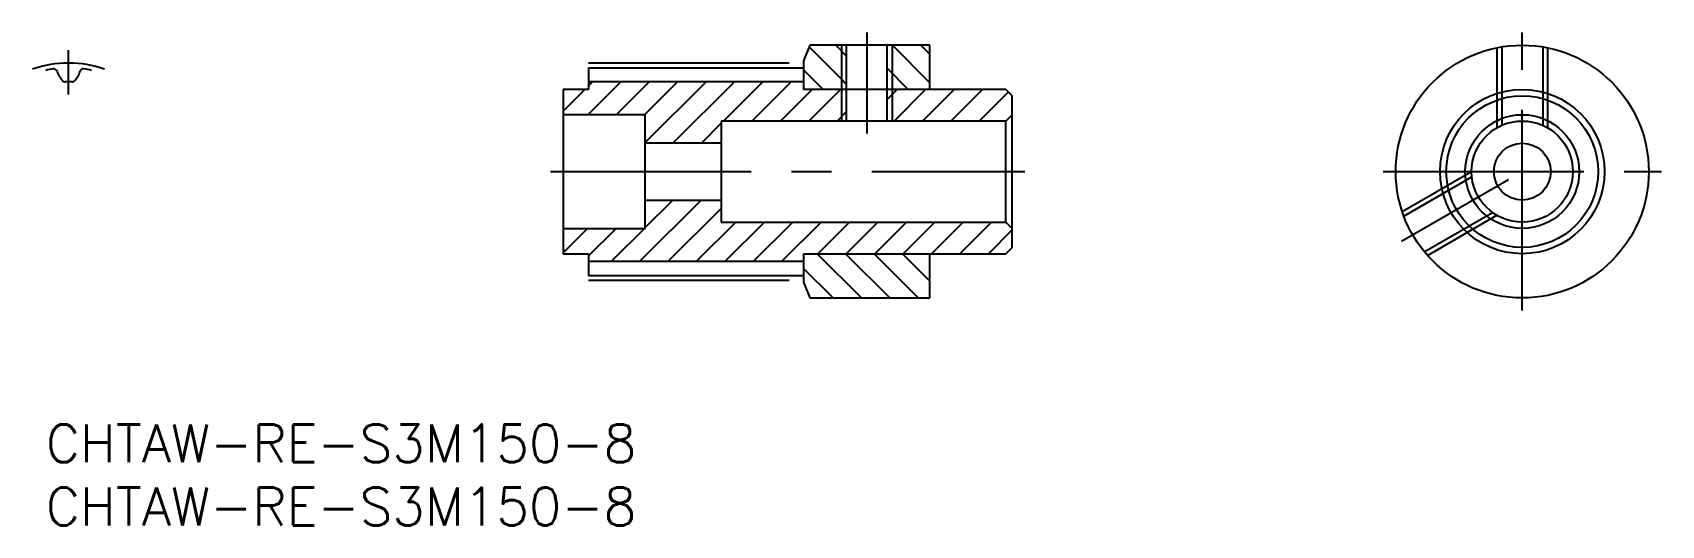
# Model space of a CAD drawing. Extents: x -1 to 128, y -8 to 31.
import ezdxf

# ---------------------------------------------------------------- set-up
doc = ezdxf.new("R2010")
doc.units = 0
doc.header["$LTSCALE"] = 0.5
doc.linetypes.add('CENTER', pattern=[50.8, 31.75, -6.35, 6.35, -6.35])
doc.linetypes.add('DASHED', pattern=[19.05, 12.7, -6.35])
for name, color, linetype in [('MSM_CENTER', 1, 'CENTER'), ('MSM_CONTINUOUS', 7, 'CONTINUOUS'), ('MSM_DASHED', 4, 'DASHED'), ('MSM_NARROW', 5, 'CONTINUOUS'), ('MSM_PART_NUMBER', 7, 'CONTINUOUS')]:
    doc.layers.add(name, color=color, linetype=linetype)
doc.styles.get("Standard").update_dxf_attribs({"font": 'txt.shx', "height": 1, "bigfont": 'bigfont.shx'})

# ---------------------------------------------------------------- blocks, each defined once
blk = doc.blocks.new('*U40')
at = {"layer": 'MSM_PART_NUMBER'}
blk.add_text('CHTAW-RE-S3M150-8', height=3, dxfattribs=at).set_placement((0, -3))
blk = doc.blocks.new('*U41')
at = {"layer": 'MSM_PART_NUMBER'}
blk.add_text('CHTAW-RE-S3M150-8', height=3, dxfattribs=at).set_placement((0, -8))

msp = doc.modelspace()

# ---------------------------------------------------------------- linework, layer by layer
at = {"layer": 'MSM_CENTER'}
for p, q in [((64.88, 31), (64.88, 23)), ((116.69, 9), (116.69, 31)), ((1.8, 26.11), (1.8, 29.6)), ((42.88, 28.6), (59.88, 28.6)), ((39.88, 20), (77.38, 20)), ((105.69, 20), (127.69, 20)), ((107.16, 14.5), (115.61, 19.38)), ((42.88, 11.41), (59.88, 11.41))]:
    msp.add_line(p, q, dxfattribs=at)
msp.add_arc((1.8, 20), 8.59, 70.6464, 109.3536, dxfattribs=at)
at = {"layer": 'MSM_CONTINUOUS'}
for p, q in [((60.38, 30), (59.88, 28.76)), ((69.88, 30), (60.38, 30)), ((63.26, 30), (63.26, 24)), ((66.5, 24), (66.5, 30)), ((69.88, 26.5), (69.88, 30)), ((59.88, 28.76), (59.88, 26.5)), ((42.88, 28.22), (42.88, 26.5)), ((42.88, 28.22), (59.88, 28.22)), ((59.88, 27.11), (42.88, 27.11)), ((42.88, 26.5), (40.88, 26.5)), ((40.88, 26.5), (40.88, 13.5)), ((75.88, 26.5), (59.88, 26.5)), ((76.38, 26), (75.88, 26.5)), ((76.38, 14), (76.38, 26)), ((47.38, 24.5), (40.88, 24.5)), ((47.38, 15.5), (47.38, 24.5)), ((76.38, 24.5), (75.88, 24)), ((53.38, 24), (53.38, 16)), ((75.88, 24), (53.38, 24)), ((75.88, 16), (75.88, 24)), ((53.38, 22.25), (47.38, 22.25)), ((47.38, 17.75), (53.38, 17.75)), ((40.88, 15.5), (47.38, 15.5)), ((53.38, 16), (75.88, 16)), ((75.88, 16), (76.38, 15.5)), ((40.88, 13.5), (42.88, 13.5)), ((42.88, 13.5), (42.88, 11.79)), ((42.88, 12.9), (59.88, 12.9)), ((59.88, 13.5), (59.88, 11.24)), ((59.88, 13.5), (75.88, 13.5)), ((69.88, 10), (69.88, 13.5)), ((75.88, 13.5), (76.38, 14)), ((42.88, 11.79), (59.88, 11.79)), ((59.88, 11.24), (60.38, 10)), ((60.38, 10), (69.88, 10))]:
    msp.add_line(p, q, dxfattribs=at)
for radius in [10, 6.5, 6, 4.5, 4, 2.25]:
    msp.add_circle((116.69, 20), radius, dxfattribs=at)
for centre, radius, start, end in [((1.8, 20), 8.21, 98.4891, 102.6874), ((0.63, 27.85), 0.28, 17.8564, 98.4891), ((2.78, 28.54), 1.98, 197.8564, 225.0388), ((1.49, 27.25), 0.15, 225.0388, 272.4853), ((1.8, 20), 7.1, 87.5147, 92.4853), ((2.12, 27.25), 0.15, 267.5147, 314.9612), ((0.83, 28.54), 1.98, 314.9612, 342.1436), ((2.98, 27.85), 0.28, 81.5109, 162.1436), ((1.8, 20), 8.21, 77.3126, 81.5109)]:
    msp.add_arc(centre, radius, start, end, dxfattribs=at)
at = {"layer": 'MSM_DASHED'}
for p, q in [((114.69, 29.8), (114.69, 23.46)), ((115.07, 29.87), (115.07, 23.66)), ((118.31, 29.87), (118.31, 23.66)), ((118.69, 29.8), (118.69, 23.46)), ((107.2, 16.83), (112.69, 20)), ((107.33, 16.47), (112.71, 19.58)), ((108.95, 13.66), (114.33, 16.77)), ((109.2, 13.37), (114.69, 16.54))]:
    msp.add_line(p, q, dxfattribs=at)
at = {"layer": 'MSM_NARROW'}
for p, q in [((62.88, 27.3), (60.33, 29.86)), ((63.26, 29.16), (62.43, 30)), ((62.88, 30), (62.88, 24)), ((66.88, 30), (66.88, 24)), ((69.88, 27.03), (66.92, 30)), ((69.88, 29.28), (69.16, 30)), ((42.84, 24.5), (45.44, 27.11)), ((42.88, 26.79), (43.2, 27.11)), ((45.08, 24.5), (47.69, 27.11)), ((47.33, 24.5), (49.93, 27.11)), ((47.38, 22.31), (52.18, 27.11)), ((49.57, 22.25), (54.42, 27.11)), ((53.57, 24), (56.67, 27.11)), ((55.81, 24), (58.92, 27.11)), ((61.44, 26.5), (59.88, 28.05)), ((63.26, 26.92), (62.88, 27.3)), ((68.17, 26.5), (66.5, 28.17)), ((40.88, 24.79), (42.59, 26.5)), ((58.06, 24), (60.56, 26.5)), ((60.3, 24), (62.8, 26.5)), ((66.5, 25.71), (67.29, 26.5)), ((67.04, 24), (69.54, 26.5)), ((69.28, 24), (71.78, 26.5)), ((71.53, 24), (74.03, 26.5)), ((73.77, 24), (76.08, 26.31)), ((62.55, 24), (63.26, 24.72)), ((51.82, 22.25), (53.38, 23.82)), ((46.95, 12.9), (51.81, 17.75)), ((47.38, 15.57), (49.56, 17.75)), ((49.2, 12.9), (53.38, 17.08)), ((40.88, 13.56), (42.82, 15.5)), ((42.88, 13.32), (45.07, 15.5)), ((44.71, 12.9), (47.31, 15.5)), ((51.44, 12.9), (54.55, 16)), ((53.69, 12.9), (56.79, 16)), ((55.93, 12.9), (59.04, 16)), ((58.18, 12.9), (61.28, 16)), ((61.03, 13.5), (63.53, 16)), ((63.27, 13.5), (65.77, 16)), ((65.52, 13.5), (68.02, 16)), ((67.76, 13.5), (70.26, 16)), ((70.01, 13.5), (72.51, 16)), ((72.25, 13.5), (74.75, 16)), ((74.5, 13.5), (76.38, 15.39)), ((64.47, 10), (60.97, 13.5)), ((66.71, 10), (63.21, 13.5)), ((68.96, 10), (65.46, 13.5)), ((69.88, 11.32), (67.7, 13.5)), ((62.22, 10), (59.88, 12.34))]:
    msp.add_line(p, q, dxfattribs=at)

# ---------------------------------------------------------------- block references
at = {"layer": 'MSM_CONTINUOUS'}
for name in ['*U40', '*U41']:
    msp.add_blockref(name, (0, 0), dxfattribs=at)

doc.saveas('drawing.dxf')
